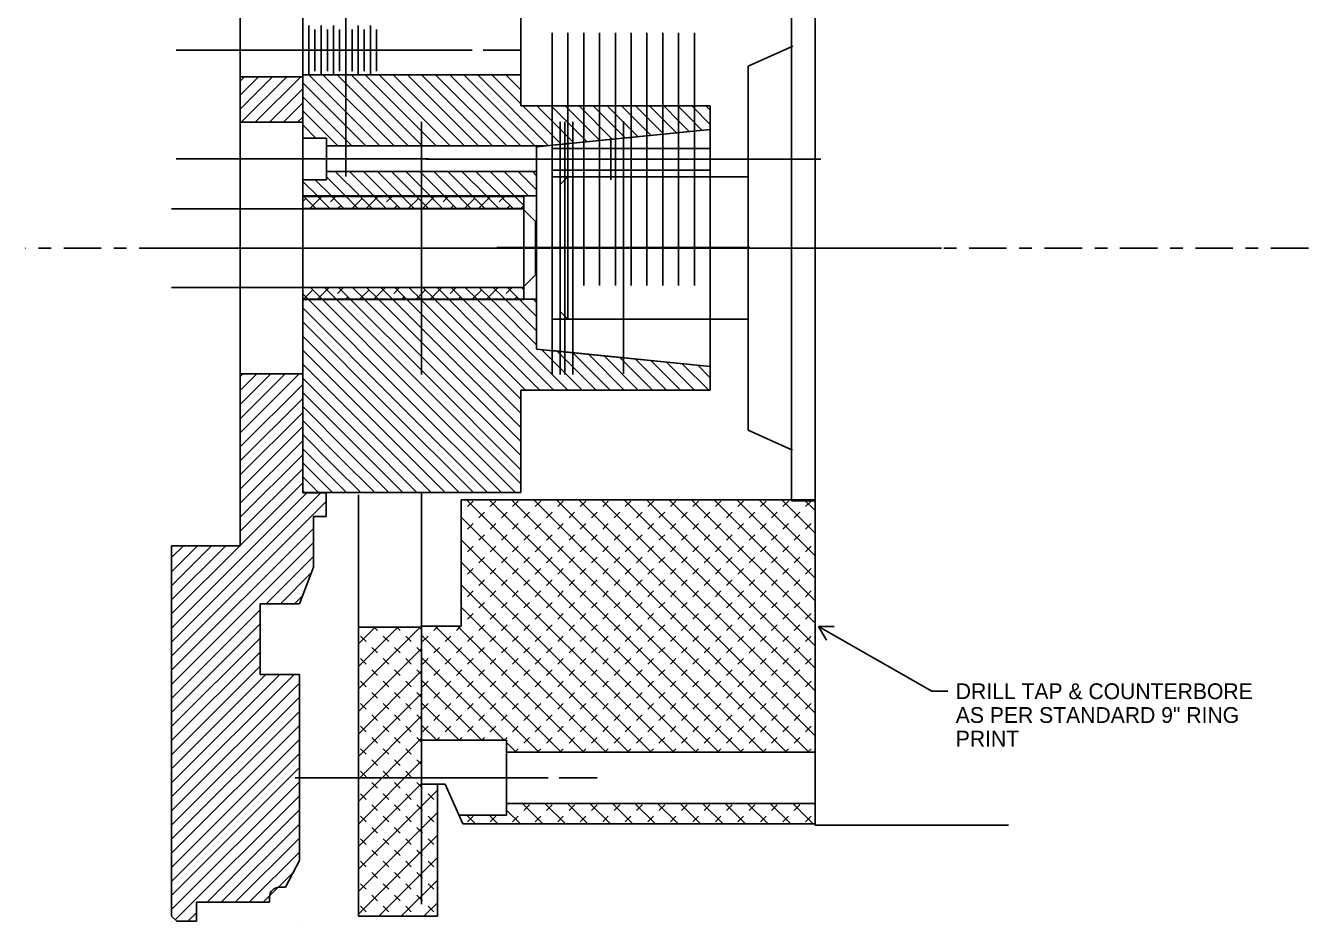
# Model space of a CAD drawing. Extents: x -4.2 to 6, y -5.3 to 8.7.
# Drawn here: x -4.17 to 5.98, y -5.33 to 1.76 of the extents above; entities that cross this region are included whole.
import ezdxf

# ---------------------------------------------------------------- set-up
doc = ezdxf.new("R2010")
doc.units = 0
doc.header["$PDMODE"] = 2
doc.header["$PDSIZE"] = -2
doc.linetypes.add('CENTERD', pattern=[0.4844, 0.2969, -0.0625, 0.0625, -0.0625])
doc.linetypes.add('GC___6', pattern=[0.5, 0.3, -0.075, 0.05, -0.075])
for name, color, linetype in [('ADC_9_', 7, 'CONTINUOUS'), ('BUSHING', 7, 'CONTINUOUS'), ('DIMENSIONS', 7, 'CONTINUOUS'), ('FLYWHEEL', 7, 'CONTINUOUS'), ('HUB', 7, 'CONTINUOUS'), ('MAINSHAFT', 7, 'CONTINUOUS'), ('PILOT_BEARING', 7, 'CONTINUOUS'), ('PLATE', 7, 'CONTINUOUS'), ('RING', 7, 'CONTINUOUS')]:
    doc.layers.add(name, color=color, linetype=linetype)
doc.styles.add('ENGINEER', font='ENGINEER.SHX', dxfattribs={"height": 0.2})

# ---------------------------------------------------------------- blocks, each defined once
blk = doc.blocks.new('*X2')
at = {"layer": 'FLYWHEEL', "color": 213, "linetype": 'CONTINUOUS'}
for p, q in [((-2.467, 1.319), (-2.433, 1.353)), ((-2.467, 1.208), (-2.322, 1.353)), ((-2.467, 1.097), (-2.211, 1.353)), ((-2.459, 0.993), (-2.099, 1.353)), ((-2.348, 0.993), (-1.988, 1.353)), ((-2.237, 0.993), (-1.973, 1.257)), ((-2.125, 0.993), (-1.973, 1.145)), ((-2.014, 0.993), (-1.973, 1.034))]:
    blk.add_line(p, q, dxfattribs=at)
blk = doc.blocks.new('*X3')
at = {"layer": 'FLYWHEEL', "color": 213, "linetype": 'CONTINUOUS'}
for p, q in [((-2.467, -1.019), (-2.447, -0.999)), ((-2.467, -1.131), (-2.335, -0.999)), ((-2.467, -1.242), (-2.224, -0.999)), ((-2.467, -1.354), (-2.113, -0.999)), ((-2.467, -1.465), (-2.001, -0.999)), ((-2.467, -1.576), (-1.973, -1.082)), ((-2.467, -1.688), (-1.973, -1.193)), ((-2.467, -1.799), (-1.973, -1.305)), ((-2.467, -1.91), (-1.973, -1.416)), ((-2.467, -2.022), (-1.973, -1.528)), ((-2.467, -2.133), (-1.973, -1.639)), ((-2.467, -2.244), (-1.973, -1.75)), ((-2.467, -2.356), (-1.973, -1.862)), ((-3.01, -3.01), (-1.94, -1.94)), ((-3.01, -3.122), (-1.829, -1.94)), ((-3.01, -3.233), (-1.788, -2.01)), ((-1.794, -2.128), (-1.788, -2.122)), ((-3.01, -3.344), (-1.888, -2.222)), ((-3.01, -3.456), (-1.888, -2.333)), ((-3.01, -2.453), (-2.916, -2.359)), ((-3.01, -2.565), (-2.805, -2.359)), ((-3.01, -2.676), (-2.694, -2.359)), ((-3.01, -2.787), (-2.582, -2.359)), ((-3.01, -2.899), (-2.471, -2.359)), ((-2.261, -2.818), (-1.888, -2.444)), ((-2.15, -2.818), (-1.905, -2.573)), ((-2.038, -2.818), (-1.975, -2.754)), ((-3.01, -3.567), (-2.309, -2.866)), ((-3.01, -3.678), (-2.309, -2.977)), ((-3.01, -3.79), (-2.309, -3.089)), ((-3.01, -3.901), (-2.309, -3.2)), ((-3.01, -4.013), (-2.309, -3.312)), ((-3.01, -4.124), (-2.264, -3.378)), ((-3.01, -4.235), (-2.153, -3.378)), ((-3.01, -4.347), (-2.041, -3.378)), ((-3.01, -4.458), (-1.999, -3.447)), ((-3.01, -4.569), (-1.999, -3.558)), ((-3.01, -4.681), (-1.999, -3.67)), ((-3.01, -4.792), (-1.999, -3.781)), ((-3.01, -4.904), (-1.999, -3.893)), ((-3.01, -5.015), (-1.999, -4.004)), ((-3.01, -5.126), (-1.999, -4.115)), ((-3.01, -5.238), (-1.999, -4.227)), ((-2.981, -5.32), (-1.999, -4.338)), ((-2.73, -5.18), (-1.999, -4.449)), ((-2.619, -5.18), (-1.999, -4.561)), ((-2.508, -5.18), (-1.999, -4.672)), ((-2.396, -5.18), (-1.999, -4.783)), ((-2.285, -5.18), (-2.047, -4.943)), ((-2.881, -5.331), (-2.814, -5.264))]:
    blk.add_line(p, q, dxfattribs=at)
blk = doc.blocks.new('*X5')
at = {"layer": 'PILOT_BEARING', "color": 13, "linetype": 'CONTINUOUS'}
for p, q in [((-1.928, -0.411), (-1.973, -0.366)), ((-1.893, -0.334), (-1.97, -0.411)), ((-1.816, -0.411), (-1.912, -0.315)), ((-1.874, -0.315), (-1.874, -0.315)), ((-1.763, -0.315), (-1.859, -0.411)), ((-1.705, -0.411), (-1.801, -0.315)), ((-1.651, -0.315), (-1.698, -0.362)), ((-1.594, -0.411), (-1.69, -0.315)), ((-1.615, -0.39), (-1.636, -0.411)), ((-1.482, -0.411), (-1.578, -0.315)), ((-1.54, -0.315), (-1.54, -0.315)), ((-1.448, -0.334), (-1.525, -0.411)), ((-1.371, -0.411), (-1.467, -0.315)), ((-1.429, -0.315), (-1.429, -0.315)), ((-1.317, -0.315), (-1.413, -0.411)), ((-1.26, -0.411), (-1.356, -0.315)), ((-1.206, -0.315), (-1.253, -0.362)), ((-1.148, -0.411), (-1.244, -0.315)), ((-1.169, -0.39), (-1.19, -0.411)), ((-1.037, -0.411), (-1.133, -0.315)), ((-1.094, -0.315), (-1.094, -0.315)), ((-1.002, -0.334), (-1.079, -0.411)), ((-0.926, -0.411), (-1.022, -0.315)), ((-0.983, -0.315), (-0.983, -0.315)), ((-0.872, -0.315), (-0.968, -0.411)), ((-0.814, -0.411), (-0.91, -0.315)), ((-0.76, -0.315), (-0.807, -0.362)), ((-0.703, -0.411), (-0.799, -0.315)), ((-0.724, -0.39), (-0.745, -0.411)), ((-0.591, -0.411), (-0.687, -0.315)), ((-0.649, -0.315), (-0.649, -0.315)), ((-0.557, -0.334), (-0.634, -0.411)), ((-0.48, -0.411), (-0.576, -0.315)), ((-0.538, -0.315), (-0.538, -0.315)), ((-0.426, -0.315), (-0.522, -0.411)), ((-0.39, -0.39), (-0.465, -0.315)), ((-0.369, -0.411), (-0.39, -0.39)), ((-0.315, -0.315), (-0.362, -0.362)), ((-0.334, -0.334), (-0.353, -0.315)), ((-0.257, -0.411), (-0.334, -0.334)), ((-0.278, -0.39), (-0.3, -0.411)), ((-0.223, -0.334), (-0.242, -0.315)), ((-0.223, -0.334), (-0.223, -0.334))]:
    blk.add_line(p, q, dxfattribs=at)
blk = doc.blocks.new('*X6')
at = {"layer": 'PILOT_BEARING', "color": 13, "linetype": 'CONTINUOUS'}
for p, q in [((-1.949, 0.39), (-1.973, 0.366)), ((-1.87, 0.311), (-1.964, 0.405)), ((-1.934, 0.405), (-1.934, 0.405)), ((-1.822, 0.405), (-1.916, 0.311)), ((-1.759, 0.311), (-1.853, 0.405)), ((-1.711, 0.405), (-1.754, 0.362)), ((-1.647, 0.311), (-1.742, 0.405)), ((-1.671, 0.334), (-1.694, 0.311)), ((-1.536, 0.311), (-1.63, 0.405)), ((-1.6, 0.405), (-1.6, 0.405)), ((-1.503, 0.39), (-1.583, 0.311)), ((-1.424, 0.31), (-1.519, 0.405)), ((-1.488, 0.405), (-1.488, 0.405)), ((-1.377, 0.405), (-1.471, 0.31)), ((-1.313, 0.31), (-1.407, 0.405)), ((-1.265, 0.405), (-1.309, 0.362)), ((-1.201, 0.31), (-1.296, 0.405)), ((-1.225, 0.334), (-1.249, 0.31)), ((-1.09, 0.31), (-1.185, 0.405)), ((-1.154, 0.405), (-1.154, 0.405)), ((-1.058, 0.39), (-1.138, 0.31)), ((-0.978, 0.31), (-1.073, 0.405)), ((-1.043, 0.405), (-1.043, 0.405)), ((-0.931, 0.405), (-1.026, 0.31)), ((-0.867, 0.31), (-0.962, 0.405)), ((-0.82, 0.405), (-0.863, 0.362)), ((-0.755, 0.31), (-0.851, 0.405)), ((-0.78, 0.334), (-0.804, 0.31)), ((-0.644, 0.31), (-0.739, 0.405)), ((-0.709, 0.405), (-0.709, 0.405)), ((-0.613, 0.39), (-0.693, 0.31)), ((-0.532, 0.309), (-0.628, 0.405)), ((-0.597, 0.405), (-0.597, 0.405)), ((-0.486, 0.405), (-0.581, 0.309)), ((-0.421, 0.309), (-0.516, 0.405)), ((-0.374, 0.405), (-0.418, 0.362)), ((-0.309, 0.309), (-0.405, 0.405)), ((-0.334, 0.334), (-0.359, 0.309)), ((-0.223, 0.334), (-0.294, 0.405)), ((-0.263, 0.405), (-0.263, 0.405)), ((-0.223, 0.334), (-0.248, 0.309))]:
    blk.add_line(p, q, dxfattribs=at)
blk = doc.blocks.new('*X9')
at = {"layer": 'PLATE', "color": 133, "linetype": 'CONTINUOUS'}
for p, q in [((-1.532, -3.136), (-1.399, -3.003)), ((-1.532, -3.314), (-1.221, -3.003)), ((-1.532, -3.492), (-1.043, -3.003)), ((-1.407, -3.003), (-1.381, -3.029)), ((-1.229, -3.003), (-1.203, -3.029)), ((-1.051, -3.003), (-1.032, -3.022)), ((-1.532, -3.056), (-1.532, -3.056)), ((-1.515, -3.074), (-1.47, -3.118)), ((-1.336, -3.074), (-1.292, -3.118)), ((-1.158, -3.074), (-1.114, -3.118)), ((-1.532, -3.671), (-1.032, -3.171)), ((-1.532, -3.234), (-1.532, -3.234)), ((-1.426, -3.163), (-1.381, -3.207)), ((-1.247, -3.163), (-1.203, -3.207)), ((-1.069, -3.163), (-1.032, -3.2)), ((-1.532, -3.849), (-1.032, -3.349)), ((-1.515, -3.252), (-1.47, -3.297)), ((-1.426, -3.341), (-1.381, -3.386)), ((-1.336, -3.252), (-1.292, -3.297)), ((-1.247, -3.341), (-1.203, -3.386)), ((-1.158, -3.252), (-1.114, -3.297)), ((-1.069, -3.341), (-1.032, -3.378)), ((-1.532, -3.413), (-1.532, -3.413)), ((-1.515, -3.43), (-1.47, -3.475)), ((-1.336, -3.43), (-1.292, -3.475)), ((-1.158, -3.43), (-1.114, -3.475)), ((-1.532, -4.027), (-1.032, -3.527)), ((-1.426, -3.519), (-1.381, -3.564)), ((-1.247, -3.519), (-1.203, -3.564)), ((-1.069, -3.519), (-1.032, -3.556)), ((-1.532, -3.591), (-1.532, -3.591)), ((-1.515, -3.608), (-1.47, -3.653)), ((-1.336, -3.608), (-1.292, -3.653)), ((-1.158, -3.608), (-1.114, -3.653)), ((-1.532, -4.205), (-1.032, -3.705)), ((-1.426, -3.697), (-1.381, -3.742)), ((-1.247, -3.697), (-1.203, -3.742)), ((-1.069, -3.697), (-1.032, -3.734)), ((-1.532, -3.769), (-1.532, -3.769)), ((-1.515, -3.787), (-1.47, -3.831)), ((-1.336, -3.787), (-1.292, -3.831)), ((-1.158, -3.787), (-1.114, -3.831)), ((-1.532, -4.383), (-1.032, -3.883)), ((-1.532, -3.947), (-1.532, -3.947)), ((-1.426, -3.876), (-1.381, -3.92)), ((-1.247, -3.876), (-1.203, -3.92)), ((-1.069, -3.876), (-1.032, -3.913)), ((-1.515, -3.965), (-1.47, -4.009)), ((-1.426, -4.054), (-1.381, -4.098)), ((-1.336, -3.965), (-1.292, -4.009)), ((-1.247, -4.054), (-1.203, -4.098)), ((-1.158, -3.965), (-1.114, -4.009)), ((-1.069, -4.054), (-1.032, -4.091)), ((-1.532, -4.561), (-1.032, -4.061)), ((-1.532, -4.125), (-1.532, -4.125)), ((-1.515, -4.143), (-1.47, -4.187)), ((-1.336, -4.143), (-1.292, -4.187)), ((-1.158, -4.143), (-1.114, -4.187)), ((-1.532, -4.74), (-1.032, -4.24)), ((-1.426, -4.232), (-1.381, -4.277)), ((-1.247, -4.232), (-1.203, -4.277)), ((-1.069, -4.232), (-1.025, -4.277)), ((-1.532, -4.918), (-0.907, -4.293)), ((-1.532, -4.304), (-1.532, -4.304)), ((-1.515, -4.321), (-1.47, -4.366)), ((-1.336, -4.321), (-1.292, -4.366)), ((-1.158, -4.321), (-1.114, -4.366)), ((-0.98, -4.321), (-0.936, -4.366)), ((-1.426, -4.41), (-1.381, -4.455)), ((-1.247, -4.41), (-1.203, -4.455)), ((-1.069, -4.41), (-1.025, -4.455)), ((-1.532, -5.096), (-0.907, -4.471)), ((-1.532, -4.482), (-1.532, -4.482)), ((-1.515, -4.499), (-1.47, -4.544)), ((-1.336, -4.499), (-1.292, -4.544)), ((-1.158, -4.499), (-1.114, -4.544)), ((-0.98, -4.499), (-0.936, -4.544)), ((-1.532, -5.274), (-0.907, -4.649)), ((-1.532, -4.66), (-1.532, -4.66)), ((-1.426, -4.588), (-1.381, -4.633)), ((-1.247, -4.588), (-1.203, -4.633)), ((-1.069, -4.588), (-1.025, -4.633)), ((-1.515, -4.678), (-1.47, -4.722)), ((-1.426, -4.767), (-1.381, -4.811)), ((-1.336, -4.678), (-1.292, -4.722)), ((-1.247, -4.767), (-1.203, -4.811)), ((-1.158, -4.678), (-1.114, -4.722)), ((-1.069, -4.767), (-1.025, -4.811)), ((-0.98, -4.678), (-0.936, -4.722)), ((-1.532, -4.838), (-1.532, -4.838)), ((-1.515, -4.856), (-1.47, -4.9)), ((-1.371, -5.291), (-0.907, -4.827)), ((-1.336, -4.856), (-1.292, -4.9)), ((-1.158, -4.856), (-1.114, -4.9)), ((-0.98, -4.856), (-0.936, -4.9)), ((-1.426, -4.945), (-1.381, -4.989)), ((-1.247, -4.945), (-1.203, -4.989)), ((-1.069, -4.945), (-1.025, -4.989)), ((-1.532, -5.016), (-1.532, -5.016)), ((-1.515, -5.034), (-1.47, -5.078)), ((-1.336, -5.034), (-1.292, -5.078)), ((-1.193, -5.291), (-0.907, -5.006)), ((-1.158, -5.034), (-1.114, -5.078)), ((-0.98, -5.034), (-0.936, -5.078)), ((-1.426, -5.123), (-1.381, -5.168)), ((-1.247, -5.123), (-1.203, -5.168)), ((-1.069, -5.123), (-1.025, -5.168)), ((-1.532, -5.194), (-1.532, -5.194)), ((-1.515, -5.212), (-1.47, -5.257)), ((-1.336, -5.212), (-1.292, -5.257)), ((-1.158, -5.212), (-1.114, -5.257)), ((-1.015, -5.291), (-0.907, -5.184)), ((-0.98, -5.212), (-0.936, -5.257))]:
    blk.add_line(p, q, dxfattribs=at)
blk = doc.blocks.new('*X12')
at = {"layer": 'RING', "color": 8, "linetype": 'CONTINUOUS'}
for p, q in [((1.32, -3.992), (-0.677, -1.995)), ((-0.668, -2.049), (-0.624, -2.005)), ((1.498, -3.992), (-0.499, -1.995)), ((-0.49, -2.049), (-0.445, -2.005)), ((1.676, -3.992), (-0.321, -1.995)), ((-0.312, -2.049), (-0.267, -2.005)), ((1.854, -3.992), (-0.143, -1.995)), ((-0.134, -2.049), (-0.089, -2.005)), ((2.032, -3.992), (0.035, -1.995)), ((0.045, -2.049), (0.089, -2.005)), ((2.081, -3.863), (0.213, -1.995)), ((0.223, -2.049), (0.267, -2.005)), ((2.081, -3.685), (0.392, -1.995)), ((0.401, -2.049), (0.445, -2.005)), ((2.081, -3.507), (0.57, -1.995)), ((0.579, -2.049), (0.624, -2.005)), ((2.081, -3.328), (0.748, -1.995)), ((0.757, -2.049), (0.802, -2.005)), ((2.081, -3.15), (0.926, -1.995)), ((0.936, -2.049), (0.98, -2.005)), ((2.081, -2.972), (1.104, -1.995)), ((1.114, -2.049), (1.158, -2.005)), ((2.081, -2.794), (1.283, -1.995)), ((1.292, -2.049), (1.336, -2.005)), ((2.081, -2.616), (1.461, -1.995)), ((1.47, -2.049), (1.515, -2.005)), ((2.081, -2.438), (1.639, -1.995)), ((1.648, -2.049), (1.693, -2.005)), ((2.081, -2.259), (1.817, -1.995)), ((1.826, -2.049), (1.871, -2.005)), ((2.081, -2.081), (1.995, -1.995)), ((2.005, -2.049), (2.049, -2.005)), ((-0.718, -2.099), (-0.713, -2.094)), ((-0.579, -2.138), (-0.535, -2.094)), ((-0.401, -2.138), (-0.356, -2.094)), ((-0.223, -2.138), (-0.178, -2.094)), ((-0.045, -2.138), (0, -2.094)), ((0.134, -2.138), (0.178, -2.094)), ((0.312, -2.138), (0.356, -2.094)), ((0.49, -2.138), (0.535, -2.094)), ((0.668, -2.138), (0.713, -2.094)), ((0.846, -2.138), (0.891, -2.094)), ((1.025, -2.138), (1.069, -2.094)), ((1.203, -2.138), (1.247, -2.094)), ((1.381, -2.138), (1.426, -2.094)), ((1.559, -2.138), (1.604, -2.094)), ((1.737, -2.138), (1.782, -2.094)), ((1.916, -2.138), (1.96, -2.094)), ((1.141, -3.992), (-0.718, -2.133)), ((-0.668, -2.227), (-0.624, -2.183)), ((-0.49, -2.227), (-0.445, -2.183)), ((-0.312, -2.227), (-0.267, -2.183)), ((-0.134, -2.227), (-0.089, -2.183)), ((0.045, -2.227), (0.089, -2.183)), ((0.223, -2.227), (0.267, -2.183)), ((0.401, -2.227), (0.445, -2.183)), ((0.579, -2.227), (0.624, -2.183)), ((0.757, -2.227), (0.802, -2.183)), ((0.936, -2.227), (0.98, -2.183)), ((1.114, -2.227), (1.158, -2.183)), ((1.292, -2.227), (1.336, -2.183)), ((1.47, -2.227), (1.515, -2.183)), ((1.648, -2.227), (1.693, -2.183)), ((1.826, -2.227), (1.871, -2.183)), ((2.005, -2.227), (2.049, -2.183)), ((-0.718, -2.277), (-0.713, -2.272)), ((0.963, -3.992), (-0.718, -2.312)), ((-0.579, -2.316), (-0.535, -2.272)), ((-0.401, -2.316), (-0.356, -2.272)), ((-0.223, -2.316), (-0.178, -2.272)), ((-0.045, -2.316), (0, -2.272)), ((0.134, -2.316), (0.178, -2.272)), ((0.312, -2.316), (0.356, -2.272)), ((0.49, -2.316), (0.535, -2.272)), ((0.668, -2.316), (0.713, -2.272)), ((0.846, -2.316), (0.891, -2.272)), ((1.025, -2.316), (1.069, -2.272)), ((1.203, -2.316), (1.247, -2.272)), ((1.381, -2.316), (1.426, -2.272)), ((1.559, -2.316), (1.604, -2.272)), ((1.737, -2.316), (1.782, -2.272)), ((1.916, -2.316), (1.96, -2.272)), ((-0.668, -2.406), (-0.624, -2.361)), ((-0.49, -2.406), (-0.445, -2.361)), ((-0.312, -2.406), (-0.267, -2.361)), ((-0.134, -2.406), (-0.089, -2.361)), ((0.045, -2.406), (0.089, -2.361)), ((0.223, -2.406), (0.267, -2.361)), ((0.401, -2.406), (0.445, -2.361)), ((0.579, -2.406), (0.624, -2.361)), ((0.757, -2.406), (0.802, -2.361)), ((0.936, -2.406), (0.98, -2.361)), ((1.114, -2.406), (1.158, -2.361)), ((1.292, -2.406), (1.336, -2.361)), ((1.47, -2.406), (1.515, -2.361)), ((1.648, -2.406), (1.693, -2.361)), ((1.826, -2.406), (1.871, -2.361)), ((2.005, -2.406), (2.049, -2.361)), ((-0.718, -2.455), (-0.713, -2.45)), ((0.785, -3.992), (-0.718, -2.49)), ((-0.579, -2.495), (-0.535, -2.45)), ((-0.401, -2.495), (-0.356, -2.45)), ((-0.223, -2.495), (-0.178, -2.45)), ((-0.045, -2.495), (0, -2.45)), ((0.134, -2.495), (0.178, -2.45)), ((0.312, -2.495), (0.356, -2.45)), ((0.49, -2.495), (0.535, -2.45)), ((0.668, -2.495), (0.713, -2.45)), ((0.846, -2.495), (0.891, -2.45)), ((1.025, -2.495), (1.069, -2.45)), ((1.203, -2.495), (1.247, -2.45)), ((1.381, -2.495), (1.426, -2.45)), ((1.559, -2.495), (1.604, -2.45)), ((1.737, -2.495), (1.782, -2.45)), ((1.916, -2.495), (1.96, -2.45)), ((-0.718, -2.633), (-0.713, -2.628)), ((-0.668, -2.584), (-0.624, -2.539)), ((-0.579, -2.673), (-0.535, -2.628)), ((-0.49, -2.584), (-0.445, -2.539)), ((-0.401, -2.673), (-0.356, -2.628)), ((-0.312, -2.584), (-0.267, -2.539)), ((-0.223, -2.673), (-0.178, -2.628)), ((-0.134, -2.584), (-0.089, -2.539)), ((-0.045, -2.673), (0, -2.628)), ((0.045, -2.584), (0.089, -2.539)), ((0.134, -2.673), (0.178, -2.628)), ((0.223, -2.584), (0.267, -2.539)), ((0.312, -2.673), (0.356, -2.628)), ((0.401, -2.584), (0.445, -2.539)), ((0.49, -2.673), (0.535, -2.628)), ((0.579, -2.584), (0.624, -2.539)), ((0.668, -2.673), (0.713, -2.628)), ((0.757, -2.584), (0.802, -2.539)), ((0.846, -2.673), (0.891, -2.628)), ((0.936, -2.584), (0.98, -2.539)), ((1.025, -2.673), (1.069, -2.628)), ((1.114, -2.584), (1.158, -2.539)), ((1.203, -2.673), (1.247, -2.628)), ((1.292, -2.584), (1.336, -2.539)), ((1.381, -2.673), (1.426, -2.628)), ((1.47, -2.584), (1.515, -2.539)), ((1.559, -2.673), (1.604, -2.628)), ((1.648, -2.584), (1.693, -2.539)), ((1.737, -2.673), (1.782, -2.628)), ((1.826, -2.584), (1.871, -2.539)), ((1.916, -2.673), (1.96, -2.628)), ((2.005, -2.584), (2.049, -2.539)), ((0.607, -3.992), (-0.718, -2.668)), ((-0.668, -2.762), (-0.624, -2.717)), ((-0.49, -2.762), (-0.445, -2.717)), ((-0.312, -2.762), (-0.267, -2.717)), ((-0.134, -2.762), (-0.089, -2.717)), ((0.045, -2.762), (0.089, -2.717)), ((0.223, -2.762), (0.267, -2.717)), ((0.401, -2.762), (0.445, -2.717)), ((0.579, -2.762), (0.624, -2.717)), ((0.757, -2.762), (0.802, -2.717)), ((0.936, -2.762), (0.98, -2.717)), ((1.114, -2.762), (1.158, -2.717)), ((1.292, -2.762), (1.336, -2.717)), ((1.47, -2.762), (1.515, -2.717)), ((1.648, -2.762), (1.693, -2.717)), ((1.826, -2.762), (1.871, -2.717)), ((2.005, -2.762), (2.049, -2.717)), ((-0.718, -2.811), (-0.713, -2.807)), ((-0.579, -2.851), (-0.535, -2.807)), ((-0.401, -2.851), (-0.356, -2.807)), ((-0.223, -2.851), (-0.178, -2.807)), ((-0.045, -2.851), (0, -2.807)), ((0.134, -2.851), (0.178, -2.807)), ((0.312, -2.851), (0.356, -2.807)), ((0.49, -2.851), (0.535, -2.807)), ((0.668, -2.851), (0.713, -2.807)), ((0.846, -2.851), (0.891, -2.807)), ((1.025, -2.851), (1.069, -2.807)), ((1.203, -2.851), (1.247, -2.807)), ((1.381, -2.851), (1.426, -2.807)), ((1.559, -2.851), (1.604, -2.807)), ((1.737, -2.851), (1.782, -2.807)), ((1.916, -2.851), (1.96, -2.807)), ((0.429, -3.992), (-0.718, -2.846)), ((-0.668, -2.94), (-0.624, -2.896)), ((-0.49, -2.94), (-0.445, -2.896)), ((-0.312, -2.94), (-0.267, -2.896)), ((-0.134, -2.94), (-0.089, -2.896)), ((0.045, -2.94), (0.089, -2.896)), ((0.223, -2.94), (0.267, -2.896)), ((0.401, -2.94), (0.445, -2.896)), ((0.579, -2.94), (0.624, -2.896)), ((0.757, -2.94), (0.802, -2.896)), ((0.936, -2.94), (0.98, -2.896)), ((1.114, -2.94), (1.158, -2.896)), ((1.292, -2.94), (1.336, -2.896)), ((1.47, -2.94), (1.515, -2.896)), ((1.648, -2.94), (1.693, -2.896)), ((1.826, -2.94), (1.871, -2.896)), ((2.005, -2.94), (2.049, -2.896)), ((-0.936, -3.029), (-0.902, -2.995)), ((0.072, -3.992), (-0.925, -2.995)), ((-0.757, -3.029), (-0.723, -2.995)), ((0.25, -3.992), (-0.747, -2.995)), ((-0.718, -2.99), (-0.713, -2.985)), ((-0.579, -3.029), (-0.535, -2.985)), ((-0.401, -3.029), (-0.356, -2.985)), ((-0.223, -3.029), (-0.178, -2.985)), ((-0.045, -3.029), (0, -2.985)), ((0.134, -3.029), (0.178, -2.985)), ((0.312, -3.029), (0.356, -2.985)), ((0.49, -3.029), (0.535, -2.985)), ((0.668, -3.029), (0.713, -2.985)), ((0.846, -3.029), (0.891, -2.985)), ((1.025, -3.029), (1.069, -2.985)), ((1.203, -3.029), (1.247, -2.985)), ((1.381, -3.029), (1.426, -2.985)), ((1.559, -3.029), (1.604, -2.985)), ((1.737, -3.029), (1.782, -2.985)), ((1.916, -3.029), (1.96, -2.985)), ((-0.106, -3.992), (-1.032, -3.066)), ((-1.032, -3.126), (-1.032, -3.126)), ((-1.025, -3.118), (-0.98, -3.074)), ((-0.846, -3.118), (-0.802, -3.074)), ((-0.668, -3.118), (-0.624, -3.074)), ((-0.49, -3.118), (-0.445, -3.074)), ((-0.312, -3.118), (-0.267, -3.074)), ((-0.134, -3.118), (-0.089, -3.074)), ((0.045, -3.118), (0.089, -3.074)), ((0.223, -3.118), (0.267, -3.074)), ((0.401, -3.118), (0.445, -3.074)), ((0.579, -3.118), (0.624, -3.074)), ((0.757, -3.118), (0.802, -3.074)), ((0.936, -3.118), (0.98, -3.074)), ((1.114, -3.118), (1.158, -3.074)), ((1.292, -3.118), (1.336, -3.074)), ((1.47, -3.118), (1.515, -3.074)), ((1.648, -3.118), (1.693, -3.074)), ((1.826, -3.118), (1.871, -3.074)), ((2.005, -3.118), (2.049, -3.074)), ((-0.378, -3.898), (-1.032, -3.244)), ((-0.936, -3.207), (-0.891, -3.163)), ((-0.757, -3.207), (-0.713, -3.163)), ((-0.579, -3.207), (-0.535, -3.163)), ((-0.401, -3.207), (-0.356, -3.163)), ((-0.223, -3.207), (-0.178, -3.163)), ((-0.045, -3.207), (0, -3.163)), ((0.134, -3.207), (0.178, -3.163)), ((0.312, -3.207), (0.356, -3.163)), ((0.49, -3.207), (0.535, -3.163)), ((0.668, -3.207), (0.713, -3.163)), ((0.846, -3.207), (0.891, -3.163)), ((1.025, -3.207), (1.069, -3.163)), ((1.203, -3.207), (1.247, -3.163)), ((1.381, -3.207), (1.426, -3.163)), ((1.559, -3.207), (1.604, -3.163)), ((1.737, -3.207), (1.782, -3.163)), ((1.916, -3.207), (1.96, -3.163)), ((-1.032, -3.304), (-1.032, -3.304)), ((-1.025, -3.297), (-0.98, -3.252)), ((-0.936, -3.386), (-0.891, -3.341)), ((-0.846, -3.297), (-0.802, -3.252)), ((-0.757, -3.386), (-0.713, -3.341)), ((-0.668, -3.297), (-0.624, -3.252)), ((-0.579, -3.386), (-0.535, -3.341)), ((-0.49, -3.297), (-0.445, -3.252)), ((-0.401, -3.386), (-0.356, -3.341)), ((-0.312, -3.297), (-0.267, -3.252)), ((-0.223, -3.386), (-0.178, -3.341)), ((-0.134, -3.297), (-0.089, -3.252)), ((-0.045, -3.386), (0, -3.341)), ((0.045, -3.297), (0.089, -3.252)), ((0.134, -3.386), (0.178, -3.341)), ((0.223, -3.297), (0.267, -3.252)), ((0.312, -3.386), (0.356, -3.341)), ((0.401, -3.297), (0.445, -3.252)), ((0.49, -3.386), (0.535, -3.341)), ((0.579, -3.297), (0.624, -3.252)), ((0.668, -3.386), (0.713, -3.341)), ((0.757, -3.297), (0.802, -3.252)), ((0.846, -3.386), (0.891, -3.341)), ((0.936, -3.297), (0.98, -3.252)), ((1.025, -3.386), (1.069, -3.341)), ((1.114, -3.297), (1.158, -3.252)), ((1.203, -3.386), (1.247, -3.341)), ((1.292, -3.297), (1.336, -3.252)), ((1.381, -3.386), (1.426, -3.341)), ((1.47, -3.297), (1.515, -3.252)), ((1.559, -3.386), (1.604, -3.341)), ((1.648, -3.297), (1.693, -3.252)), ((1.737, -3.386), (1.782, -3.341)), ((1.826, -3.297), (1.871, -3.252)), ((1.916, -3.386), (1.96, -3.341)), ((2.005, -3.297), (2.049, -3.252)), ((-0.556, -3.898), (-1.032, -3.423)), ((-1.025, -3.475), (-0.98, -3.43)), ((-0.846, -3.475), (-0.802, -3.43)), ((-0.668, -3.475), (-0.624, -3.43)), ((-0.49, -3.475), (-0.445, -3.43)), ((-0.312, -3.475), (-0.267, -3.43)), ((-0.134, -3.475), (-0.089, -3.43)), ((0.045, -3.475), (0.089, -3.43)), ((0.223, -3.475), (0.267, -3.43)), ((0.401, -3.475), (0.445, -3.43)), ((0.579, -3.475), (0.624, -3.43)), ((0.757, -3.475), (0.802, -3.43)), ((0.936, -3.475), (0.98, -3.43)), ((1.114, -3.475), (1.158, -3.43)), ((1.292, -3.475), (1.336, -3.43)), ((1.47, -3.475), (1.515, -3.43)), ((1.648, -3.475), (1.693, -3.43)), ((1.826, -3.475), (1.871, -3.43)), ((2.005, -3.475), (2.049, -3.43)), ((-1.032, -3.482), (-1.032, -3.482)), ((-0.936, -3.564), (-0.891, -3.519)), ((-0.757, -3.564), (-0.713, -3.519)), ((-0.579, -3.564), (-0.535, -3.519)), ((-0.401, -3.564), (-0.356, -3.519)), ((-0.223, -3.564), (-0.178, -3.519)), ((-0.045, -3.564), (0, -3.519)), ((0.134, -3.564), (0.178, -3.519)), ((0.312, -3.564), (0.356, -3.519)), ((0.49, -3.564), (0.535, -3.519)), ((0.668, -3.564), (0.713, -3.519)), ((0.846, -3.564), (0.891, -3.519)), ((1.025, -3.564), (1.069, -3.519)), ((1.203, -3.564), (1.247, -3.519)), ((1.381, -3.564), (1.426, -3.519)), ((1.559, -3.564), (1.604, -3.519)), ((1.737, -3.564), (1.782, -3.519)), ((1.916, -3.564), (1.96, -3.519)), ((-0.735, -3.898), (-1.032, -3.601)), ((-1.025, -3.653), (-0.98, -3.608)), ((-0.846, -3.653), (-0.802, -3.608)), ((-0.668, -3.653), (-0.624, -3.608)), ((-0.49, -3.653), (-0.445, -3.608)), ((-0.312, -3.653), (-0.267, -3.608)), ((-0.134, -3.653), (-0.089, -3.608)), ((0.045, -3.653), (0.089, -3.608)), ((0.223, -3.653), (0.267, -3.608)), ((0.401, -3.653), (0.445, -3.608)), ((0.579, -3.653), (0.624, -3.608)), ((0.757, -3.653), (0.802, -3.608)), ((0.936, -3.653), (0.98, -3.608)), ((1.114, -3.653), (1.158, -3.608)), ((1.292, -3.653), (1.336, -3.608)), ((1.47, -3.653), (1.515, -3.608)), ((1.648, -3.653), (1.693, -3.608)), ((1.826, -3.653), (1.871, -3.608)), ((2.005, -3.653), (2.049, -3.608)), ((-1.032, -3.661), (-1.032, -3.661)), ((-0.936, -3.742), (-0.891, -3.697)), ((-0.757, -3.742), (-0.713, -3.697)), ((-0.579, -3.742), (-0.535, -3.697)), ((-0.401, -3.742), (-0.356, -3.697)), ((-0.223, -3.742), (-0.178, -3.697)), ((-0.045, -3.742), (0, -3.697)), ((0.134, -3.742), (0.178, -3.697)), ((0.312, -3.742), (0.356, -3.697)), ((0.49, -3.742), (0.535, -3.697)), ((0.668, -3.742), (0.713, -3.697)), ((0.846, -3.742), (0.891, -3.697)), ((1.025, -3.742), (1.069, -3.697)), ((1.203, -3.742), (1.247, -3.697)), ((1.381, -3.742), (1.426, -3.697)), ((1.559, -3.742), (1.604, -3.697)), ((1.737, -3.742), (1.782, -3.697)), ((1.916, -3.742), (1.96, -3.697)), ((-0.913, -3.898), (-1.032, -3.779)), ((-1.032, -3.839), (-1.032, -3.839)), ((-1.025, -3.831), (-0.98, -3.787)), ((-0.846, -3.831), (-0.802, -3.787)), ((-0.668, -3.831), (-0.624, -3.787)), ((-0.49, -3.831), (-0.445, -3.787)), ((-0.312, -3.831), (-0.267, -3.787)), ((-0.134, -3.831), (-0.089, -3.787)), ((0.045, -3.831), (0.089, -3.787)), ((0.223, -3.831), (0.267, -3.787)), ((0.401, -3.831), (0.445, -3.787)), ((0.579, -3.831), (0.624, -3.787)), ((0.757, -3.831), (0.802, -3.787)), ((0.936, -3.831), (0.98, -3.787)), ((1.114, -3.831), (1.158, -3.787)), ((1.292, -3.831), (1.336, -3.787)), ((1.47, -3.831), (1.515, -3.787)), ((1.648, -3.831), (1.693, -3.787)), ((1.826, -3.831), (1.871, -3.787)), ((2.005, -3.831), (2.049, -3.787)), ((-0.914, -3.898), (-0.891, -3.876)), ((-0.735, -3.898), (-0.713, -3.876)), ((-0.557, -3.898), (-0.535, -3.876)), ((-0.379, -3.898), (-0.356, -3.876)), ((-0.284, -3.992), (-0.36, -3.916)), ((-0.223, -3.92), (-0.178, -3.876)), ((-0.045, -3.92), (0, -3.876)), ((0.134, -3.92), (0.178, -3.876)), ((0.312, -3.92), (0.356, -3.876)), ((0.49, -3.92), (0.535, -3.876)), ((0.668, -3.92), (0.713, -3.876)), ((0.846, -3.92), (0.891, -3.876)), ((1.025, -3.92), (1.069, -3.876)), ((1.203, -3.92), (1.247, -3.876)), ((1.381, -3.92), (1.426, -3.876)), ((1.559, -3.92), (1.604, -3.876)), ((1.737, -3.92), (1.782, -3.876)), ((1.916, -3.92), (1.96, -3.876)), ((-0.295, -3.992), (-0.267, -3.965)), ((-0.117, -3.992), (-0.089, -3.965)), ((0.061, -3.992), (0.089, -3.965)), ((0.24, -3.992), (0.267, -3.965)), ((0.418, -3.992), (0.445, -3.965)), ((0.596, -3.992), (0.624, -3.965)), ((0.774, -3.992), (0.802, -3.965)), ((0.952, -3.992), (0.98, -3.965)), ((1.131, -3.992), (1.158, -3.965)), ((1.309, -3.992), (1.336, -3.965)), ((1.487, -3.992), (1.515, -3.965)), ((1.665, -3.992), (1.693, -3.965)), ((1.843, -3.992), (1.871, -3.965)), ((2.022, -3.992), (2.049, -3.965))]:
    blk.add_line(p, q, dxfattribs=at)
blk = doc.blocks.new('*X13')
at = {"layer": 'RING', "color": 8, "linetype": 'CONTINUOUS'}
for p, q in [((-0.36, -4.414), (-0.356, -4.41)), ((-0.251, -4.56), (-0.36, -4.451)), ((-0.073, -4.56), (-0.235, -4.398)), ((-0.223, -4.455), (-0.178, -4.41)), ((0.106, -4.56), (-0.056, -4.398)), ((-0.045, -4.455), (0, -4.41)), ((0.284, -4.56), (0.122, -4.398)), ((0.134, -4.455), (0.178, -4.41)), ((0.462, -4.56), (0.3, -4.398)), ((0.312, -4.455), (0.356, -4.41)), ((0.64, -4.56), (0.478, -4.398)), ((0.49, -4.455), (0.535, -4.41)), ((0.818, -4.56), (0.656, -4.398)), ((0.668, -4.455), (0.713, -4.41)), ((0.997, -4.56), (0.835, -4.398)), ((0.846, -4.455), (0.891, -4.41)), ((1.175, -4.56), (1.013, -4.398)), ((1.025, -4.455), (1.069, -4.41)), ((1.353, -4.56), (1.191, -4.398)), ((1.203, -4.455), (1.247, -4.41)), ((1.531, -4.56), (1.369, -4.398)), ((1.381, -4.455), (1.426, -4.41)), ((1.709, -4.56), (1.547, -4.398)), ((1.559, -4.455), (1.604, -4.41)), ((1.888, -4.56), (1.726, -4.398)), ((1.737, -4.455), (1.782, -4.41)), ((2.066, -4.56), (1.904, -4.398)), ((1.916, -4.455), (1.96, -4.41)), ((-0.685, -4.56), (-0.685, -4.56)), ((-0.607, -4.56), (-0.675, -4.492)), ((-0.668, -4.544), (-0.624, -4.499)), ((-0.507, -4.56), (-0.507, -4.56)), ((-0.429, -4.56), (-0.497, -4.492)), ((-0.49, -4.544), (-0.445, -4.499)), ((-0.328, -4.56), (-0.328, -4.56)), ((-0.312, -4.544), (-0.267, -4.499)), ((-0.15, -4.56), (-0.15, -4.56)), ((-0.134, -4.544), (-0.089, -4.499)), ((0.028, -4.56), (0.028, -4.56)), ((0.045, -4.544), (0.089, -4.499)), ((0.206, -4.56), (0.206, -4.56)), ((0.223, -4.544), (0.267, -4.499)), ((0.384, -4.56), (0.384, -4.56)), ((0.401, -4.544), (0.445, -4.499)), ((0.563, -4.56), (0.563, -4.56)), ((0.579, -4.544), (0.624, -4.499)), ((0.741, -4.56), (0.741, -4.56)), ((0.757, -4.544), (0.802, -4.499)), ((0.919, -4.56), (0.919, -4.56)), ((0.936, -4.544), (0.98, -4.499)), ((1.097, -4.56), (1.097, -4.56)), ((1.114, -4.544), (1.158, -4.499)), ((1.275, -4.56), (1.275, -4.56)), ((1.292, -4.544), (1.336, -4.499)), ((1.454, -4.56), (1.454, -4.56)), ((1.47, -4.544), (1.515, -4.499)), ((1.632, -4.56), (1.632, -4.56)), ((1.648, -4.544), (1.693, -4.499)), ((1.81, -4.56), (1.81, -4.56)), ((1.826, -4.544), (1.871, -4.499)), ((1.988, -4.56), (1.988, -4.56)), ((2.005, -4.544), (2.049, -4.499))]:
    blk.add_line(p, q, dxfattribs=at)
blk = doc.blocks.new('*X14')
at = {"layer": 'HUB', "color": 93, "linetype": 'CONTINUOUS'}
for p, q in [((-1.362, 0.805), (-1.924, 1.367)), ((-1.25, 0.805), (-1.813, 1.367)), ((-1.139, 0.805), (-1.701, 1.367)), ((-1.027, 0.805), (-1.59, 1.367)), ((-0.916, 0.805), (-1.478, 1.367)), ((-0.805, 0.805), (-1.367, 1.367)), ((-0.693, 0.805), (-1.256, 1.367)), ((-0.582, 0.805), (-1.144, 1.367)), ((-0.471, 0.805), (-1.033, 1.367)), ((-0.359, 0.805), (-0.922, 1.367)), ((-0.248, 0.805), (-0.81, 1.367)), ((-0.136, 0.805), (-0.699, 1.367)), ((-0.027, 0.807), (-0.588, 1.367)), ((-0.248, 1.139), (-0.476, 1.367)), ((-0.248, 1.25), (-0.365, 1.367)), ((-0.248, 1.362), (-0.253, 1.367)), ((-1.473, 0.805), (-1.973, 1.305)), ((-1.584, 0.805), (-1.973, 1.194)), ((0.074, 0.817), (-0.231, 1.122)), ((0.175, 0.827), (-0.12, 1.122)), ((0.277, 0.837), (-0.008, 1.122)), ((0.378, 0.847), (0.103, 1.122)), ((0.479, 0.857), (0.214, 1.122)), ((0.58, 0.867), (0.326, 1.122)), ((0.682, 0.878), (0.437, 1.122)), ((0.783, 0.888), (0.548, 1.122)), ((0.884, 0.898), (0.66, 1.122)), ((0.947, 0.947), (0.771, 1.122)), ((1.002, 1.002), (0.883, 1.122)), ((1.058, 1.058), (0.994, 1.122)), ((1.114, 1.114), (1.105, 1.122)), ((1.252, 1.087), (1.217, 1.122)), ((-1.696, 0.805), (-1.973, 1.082)), ((1.188, 0.928), (1.058, 1.058)), ((1.252, 0.975), (1.114, 1.114)), ((-1.868, 0.866), (-1.973, 0.971)), ((0.985, 0.908), (0.947, 0.947)), ((1.087, 0.918), (1.002, 1.002))]:
    blk.add_line(p, q, dxfattribs=at)
blk = doc.blocks.new('*X15')
at = {"layer": 'HUB', "color": 93, "linetype": 'CONTINUOUS'}
for p, q in [((-1.856, 0.409), (-1.973, 0.525)), ((-1.745, 0.409), (-1.875, 0.538)), ((-1.634, 0.409), (-1.786, 0.56)), ((-1.522, 0.409), (-1.715, 0.602)), ((-1.411, 0.409), (-1.604, 0.602)), ((-1.3, 0.409), (-1.493, 0.602)), ((-1.188, 0.409), (-1.381, 0.602)), ((-1.077, 0.409), (-1.27, 0.602)), ((-0.965, 0.409), (-1.158, 0.602)), ((-0.854, 0.409), (-1.047, 0.602)), ((-0.743, 0.409), (-0.936, 0.602)), ((-0.631, 0.409), (-0.824, 0.602)), ((-0.52, 0.409), (-0.713, 0.602)), ((-0.409, 0.409), (-0.602, 0.602)), ((-0.297, 0.409), (-0.49, 0.602)), ((-0.186, 0.409), (-0.379, 0.602)), ((-0.123, 0.457), (-0.267, 0.602)), ((-0.123, 0.569), (-0.156, 0.602)), ((-1.968, 0.409), (-1.973, 0.414))]:
    blk.add_line(p, q, dxfattribs=at)
blk = doc.blocks.new('*X16')
at = {"layer": 'HUB', "color": 93, "linetype": 'CONTINUOUS'}
for p, q in [((-1.225, -1.225), (-1.973, -0.477)), ((-1.169, -1.169), (-1.931, -0.407)), ((-1.114, -1.114), (-1.82, -0.407)), ((-1.058, -1.058), (-1.709, -0.407)), ((-1.002, -1.002), (-1.597, -0.407)), ((-0.947, -0.947), (-1.486, -0.407)), ((-0.891, -0.891), (-1.374, -0.407)), ((-0.835, -0.835), (-1.263, -0.407)), ((-0.78, -0.78), (-1.152, -0.407)), ((-0.724, -0.724), (-1.04, -0.407)), ((-0.668, -0.668), (-0.929, -0.407)), ((-0.613, -0.613), (-0.818, -0.407)), ((-0.557, -0.557), (-0.706, -0.407)), ((-0.501, -0.501), (-0.595, -0.407)), ((0.126, -1.128), (-0.501, -0.501)), ((-0.445, -0.445), (-0.484, -0.407)), ((-0.123, -0.768), (-0.445, -0.445)), ((-0.123, -0.657), (-0.372, -0.407)), ((-0.123, -0.545), (-0.261, -0.407)), ((-0.123, -0.434), (-0.149, -0.407)), ((-1.281, -1.281), (-1.973, -0.588)), ((0.014, -1.128), (-0.557, -0.557)), ((-1.336, -1.336), (-1.973, -0.7)), ((-0.209, -1.128), (-0.668, -0.668)), ((-0.097, -1.128), (-0.613, -0.613)), ((-1.392, -1.392), (-1.973, -0.811)), ((-0.248, -1.311), (-0.78, -0.78)), ((-0.248, -1.2), (-0.724, -0.724)), ((0.237, -1.128), (-0.084, -0.807)), ((-0.248, -1.534), (-0.891, -0.891)), ((-0.248, -1.423), (-0.835, -0.835)), ((0.348, -1.128), (0.04, -0.819)), ((0.46, -1.128), (0.163, -0.832)), ((0.571, -1.128), (0.287, -0.844)), ((0.682, -1.128), (0.411, -0.856)), ((0.794, -1.128), (0.535, -0.869)), ((0.905, -1.128), (0.658, -0.881)), ((1.017, -1.128), (0.782, -0.893)), ((1.128, -1.128), (0.906, -0.906)), ((-1.448, -1.448), (-1.973, -0.923)), ((-0.248, -1.757), (-1.002, -1.002)), ((-0.248, -1.645), (-0.947, -0.947)), ((1.239, -1.128), (1.03, -0.918)), ((1.252, -1.029), (1.153, -0.931)), ((-1.503, -1.503), (-1.973, -1.034)), ((-0.289, -1.938), (-1.114, -1.114)), ((-0.248, -1.868), (-1.058, -1.058)), ((-1.559, -1.559), (-1.973, -1.145)), ((-0.4, -1.938), (-1.169, -1.169)), ((-1.615, -1.615), (-1.973, -1.257)), ((-0.623, -1.938), (-1.281, -1.281)), ((-0.512, -1.938), (-1.225, -1.225)), ((-1.671, -1.671), (-1.973, -1.368)), ((-0.846, -1.938), (-1.392, -1.392)), ((-0.735, -1.938), (-1.336, -1.336)), ((-1.726, -1.726), (-1.973, -1.479)), ((-1.069, -1.938), (-1.503, -1.503)), ((-0.957, -1.938), (-1.448, -1.448)), ((-1.782, -1.782), (-1.973, -1.591)), ((-1.291, -1.938), (-1.615, -1.615)), ((-1.18, -1.938), (-1.559, -1.559)), ((-1.838, -1.838), (-1.973, -1.702)), ((-1.403, -1.938), (-1.671, -1.671)), ((-1.893, -1.893), (-1.973, -1.814)), ((-1.626, -1.938), (-1.782, -1.782)), ((-1.514, -1.938), (-1.726, -1.726)), ((-1.96, -1.938), (-1.973, -1.925)), ((-1.848, -1.938), (-1.893, -1.893)), ((-1.737, -1.938), (-1.838, -1.838))]:
    blk.add_line(p, q, dxfattribs=at)

msp = doc.modelspace()

# ---------------------------------------------------------------- linework, layer by layer
at = {"layer": 'ADC_9_', "color": 5, "linetype": 'CONTINUOUS'}
for p, q in [((2.081, -0.004), (2.081, 4.561)), ((2.081, 4.561), (2.081, -0.004)), ((1.894, 1.996), (1.894, -2.004)), ((1.552, 1.436), (1.904, 1.595)), ((1.552, -0.004), (1.552, 1.436)), ((0.124, 0.56), (0.064, 0.5)), ((0.124, 0.56), (0.124, -0.565)), ((1.552, 0.56), (0.124, 0.56)), ((0.064, 0.5), (0.064, -0.505)), ((1.552, -0.004), (1.552, -1.444)), ((2.081, -0.004), (2.081, -4.569)), ((0.124, -0.565), (0.064, -0.505)), ((1.552, -0.565), (0.124, -0.565)), ((1.552, -1.444), (1.901, -1.603)), ((2.086, -2.004), (1.895, -2.004)), ((2.081, -4.569), (3.611, -4.569))]:
    msp.add_line(p, q, dxfattribs=at)
for p in [(0.064, -0.003), (1.552, -0.004), (1.552, -0.004), (1.552, -0.004), (1.894, -0.004), (1.894, -0.004), (2.081, -0.004), (2.081, -0.004), (2.081, -0.004)]:
    msp.add_point(p, dxfattribs=at)
at = {"layer": 'BUSHING', "color": 93, "linetype": 'CONTINUOUS'}
for p, q in [((0.002, 0.81), (1.252, 0.935)), ((1.252, -0.003), (1.252, 0.935)), ((0.002, 0.81), (0.002, -0.003)), ((0.002, 0.786), (1.252, 0.786)), ((0.002, 0.614), (1.252, 0.614)), ((0.002, 0.56), (1.252, 0.56)), ((0.002, -0.003), (0.002, -0.815)), ((1.252, -0.003), (1.252, -0.94)), ((0.004, -0.565), (1.252, -0.565)), ((0.002, -0.815), (1.252, -0.94))]:
    msp.add_line(p, q, dxfattribs=at)
at = {"layer": 'BUSHING', "color": 93, "linetype": 'GC___6'}
for p, q in [((0.126, 0.701), (0.126, 0.756)), ((0.251, 0.701), (0.251, 0.788)), ((0.376, 0.701), (0.376, 0.756)), ((0.501, 0.701), (0.501, 0.788)), ((0.626, 0.701), (0.626, 0.756)), ((0.751, 0.701), (0.751, 0.788)), ((0.876, 0.701), (0.876, 0.756)), ((1.001, 0.701), (1.001, 0.788)), ((1.126, 0.701), (1.126, 0.756)), ((0.001, 0.701), (1.252, 0.701)), ((0.126, 0.701), (0.126, 0.646)), ((0.251, 0.701), (0.251, 0.615)), ((0.376, 0.701), (0.376, 0.646)), ((0.501, 0.701), (0.501, 0.615)), ((0.626, 0.701), (0.626, 0.646)), ((0.751, 0.701), (0.751, 0.615)), ((0.876, 0.701), (0.876, 0.646)), ((1.001, 0.701), (1.001, 0.615)), ((1.126, 0.701), (1.126, 0.646))]:
    msp.add_line(p, q, dxfattribs=at)
at = {"layer": 'BUSHING', "color": 93, "linetype": 'CONTINUOUS'}
for p in [(0.001, 0.701), (0.126, 0.701), (0.251, 0.701), (0.251, 0.701), (0.376, 0.701), (0.376, 0.701), (0.501, 0.701), (0.501, 0.701), (0.501, 0.701), (0.626, 0.701), (0.751, 0.701), (0.751, 0.701), (0.876, 0.701), (1.001, 0.701), (1.001, 0.701), (1.126, 0.701), (1.127, 0.7), (1.127, 0.7), (1.127, 0.7), (1.127, 0.7), (0.564, 0.001)]:
    msp.add_point(p, dxfattribs=at)
at = {"layer": 'BUSHING', "color": 173, "linetype": 'CONTINUOUS'}
msp.add_point((0.002, -0.003), dxfattribs=at)
at = {"layer": 'DIMENSIONS', "color": 4, "linetype": 'CENTERD'}
msp.add_line((5.984, -0.003), (-4.165, -0.003), dxfattribs=at)
at = {"layer": 'DIMENSIONS', "color": 93, "linetype": 'CONTINUOUS'}
for p, q in [((2.108, -2.999), (2.233, -2.998)), ((2.108, -2.999), (2.171, -3.107)), ((2.108, -2.999), (3.006, -3.511)), ((3.006, -3.511), (3.131, -3.511))]:
    msp.add_line(p, q, dxfattribs=at)
at = {"layer": 'FLYWHEEL', "color": 213, "linetype": 'CONTINUOUS'}
for p, q in [((-2.467, 0.993), (-2.467, 2.354)), ((-1.973, 1.935), (-1.973, 0.998)), ((-2.467, 1.353), (-1.973, 1.353)), ((-1.973, 0.993), (-2.467, 0.993)), ((-2.467, 0.993), (-2.467, -0.999)), ((-2.467, -2.359), (-2.467, -0.98)), ((-1.973, -0.999), (-2.467, -0.999)), ((-1.973, -1.005), (-1.973, -1.94)), ((-1.788, -1.94), (-1.973, -1.94)), ((-1.788, -1.94), (-1.788, -2.128)), ((-1.888, -2.128), (-1.888, -2.528)), ((-1.788, -2.128), (-1.888, -2.128)), ((-2.467, -2.359), (-3.01, -2.359)), ((-3.01, -5.291), (-3.01, -2.359)), ((-1.888, -2.528), (-1.999, -2.818)), ((-1.999, -2.818), (-2.309, -2.818)), ((-2.309, -3.378), (-2.309, -2.818)), ((-1.999, -3.378), (-2.309, -3.378)), ((-1.999, -4.851), (-1.999, -3.378)), ((-1.999, -4.851), (-2.109, -5.062)), ((-2.109, -5.062), (-2.158, -5.062)), ((-2.236, -5.14), (-2.236, -5.18)), ((-2.236, -5.18), (-2.814, -5.18)), ((-2.814, -5.18), (-2.814, -5.331)), ((-3.01, -5.291), (-2.97, -5.331)), ((-3.01, -5.331), (-3.01, -5.331)), ((-2.814, -5.331), (-2.97, -5.331)), ((-1.999, -5.331), (-1.999, -5.331))]:
    msp.add_line(p, q, dxfattribs=at)
msp.add_arc((-2.158, -5.14), 0.078, 90, 180, dxfattribs=at)
at = {"layer": 'HUB', "color": 93, "linetype": 'CONTINUOUS'}
for p, q in [((-1.973, -1.938), (-1.973, 1.935)), ((-0.248, 1.122), (-0.248, 1.935)), ((-1.924, 1.562), (-1.924, 1.757)), ((-1.876, 1.562), (-1.876, 1.726)), ((-1.827, 1.562), (-1.827, 1.757)), ((-1.778, 1.562), (-1.778, 1.726)), ((-1.729, 1.562), (-1.729, 1.757)), ((-1.681, 1.562), (-1.681, 1.726)), ((-1.632, 1.562), (-1.632, 1.757)), ((-1.583, 1.562), (-1.583, 1.726)), ((-1.534, 1.562), (-1.534, 1.757)), ((-1.486, 1.562), (-1.486, 1.726)), ((-1.437, 1.562), (-1.437, 1.757)), ((-1.388, 1.562), (-1.388, 1.726)), ((-1.924, 1.562), (-1.924, 1.373)), ((-1.876, 1.561), (-1.876, 1.396)), ((-1.827, 1.562), (-1.827, 1.373)), ((-1.778, 1.561), (-1.778, 1.396)), ((-1.729, 1.562), (-1.729, 1.373)), ((-1.681, 1.561), (-1.681, 1.396)), ((-1.632, 1.562), (-1.632, 1.373)), ((-1.583, 1.561), (-1.583, 1.396)), ((-1.534, 1.562), (-1.534, 1.373)), ((-1.486, 1.561), (-1.486, 1.396)), ((-1.437, 1.562), (-1.437, 1.373)), ((-1.388, 1.561), (-1.388, 1.396)), ((-0.248, 1.367), (-1.973, 1.367)), ((-0.248, 1.122), (1.252, 1.122)), ((1.252, 1.122), (1.252, 0.935)), ((1.252, 0.935), (-0.123, 0.797)), ((-1.973, 0.866), (-1.786, 0.866)), ((-1.786, 0.866), (-1.786, 0.538)), ((0.464, 0.866), (0.464, 0.538)), ((-0.047, 0.805), (-1.786, 0.805)), ((-0.123, 0.797), (-0.123, -0.803)), ((-1.973, 0.538), (-1.786, 0.538)), ((-1.786, 0.538), (-1.973, 0.538)), ((-1.973, 0.538), (-1.973, 0.405)), ((-0.123, 0.602), (-1.786, 0.602)), ((-0.123, 0.409), (-1.973, 0.409)), ((-0.123, -0.407), (-1.973, -0.407)), ((1.252, -0.94), (-0.123, -0.803)), ((1.252, -0.94), (1.252, -1.128)), ((-0.248, -1.128), (1.252, -1.128)), ((-0.248, -1.128), (-0.248, -1.938)), ((-0.248, -1.938), (-1.973, -1.938))]:
    msp.add_line(p, q, dxfattribs=at)
at = {"layer": 'HUB', "color": 93, "linetype": 'CENTERD'}
for p, q in [((-0.248, 1.562), (-2.635, 1.562)), ((-2.165, 0.702), (-1.104, 0.702))]:
    msp.add_line(p, q, dxfattribs=at)
at = {"layer": 'HUB', "color": 93, "linetype": 'CONTINUOUS'}
for p in [(-1.973, 1.562), (-1.973, 1.562), (-1.973, 1.562), (-1.973, 1.562), (-1.632, 1.562), (-1.632, 1.562), (-1.632, 1.562), (-1.973, 0.702), (-1.973, 0.702), (-1.973, -0.003)]:
    msp.add_point(p, dxfattribs=at)
at = {"layer": 'MAINSHAFT', "color": 173, "linetype": 'CONTINUOUS'}
for p, q in [((-3.01, 0.308), (-0.232, 0.308)), ((-0.232, 0.308), (-0.132, 0.208)), ((-0.132, 0.208), (-0.132, -0.214)), ((-0.232, -0.314), (-0.132, -0.214)), ((-3.01, -0.314), (-0.232, -0.314))]:
    msp.add_line(p, q, dxfattribs=at)
at = {"layer": 'PILOT_BEARING', "color": 93, "linetype": 'CONTINUOUS'}
for p, q in [((-1.973, 0.405), (-0.223, 0.405)), ((-1.973, 0.309), (-0.223, 0.309)), ((-1.973, -0.315), (-0.223, -0.315)), ((-1.973, -0.411), (-0.223, -0.411))]:
    msp.add_line(p, q, dxfattribs=at)
at = {"layer": 'PILOT_BEARING', "color": 13, "linetype": 'CONTINUOUS'}
for p, q in [((-1.973, 0.405), (-0.223, 0.405)), ((-1.973, 0.405), (-1.973, 0.311)), ((-1.973, -0.411), (-1.973, 0.405)), ((-1.973, 0.309), (-0.223, 0.309)), ((-0.223, 0.405), (-0.223, -0.411)), ((-1.973, -0.315), (-0.223, -0.315)), ((-1.973, -0.315), (-1.973, -0.411)), ((-1.973, -0.411), (-0.223, -0.411))]:
    msp.add_line(p, q, dxfattribs=at)
at = {"layer": 'PILOT_BEARING', "color": 93, "linetype": 'CONTINUOUS'}
for p in [(0.102, -0.003), (0.164, -0.003)]:
    msp.add_point(p, dxfattribs=at)
at = {"layer": 'PLATE', "color": 133, "linetype": 'CONTINUOUS'}
for p, q in [((-1.532, -1.955), (-1.532, -3.003)), ((-1.032, -1.938), (-1.032, -4.245)), ((-1.532, -5.291), (-1.532, -3.003)), ((-1.532, -3.003), (-1.032, -3.003)), ((-0.907, -4.245), (-1.032, -4.245)), ((-0.907, -5.291), (-0.907, -4.245)), ((-1.532, -5.291), (-0.907, -5.291))]:
    msp.add_line(p, q, dxfattribs=at)
at = {"layer": 'RING', "color": 8, "linetype": 'CONTINUOUS'}
for p, q in [((2.081, 4.57), (2.081, -4.56)), ((-1.032, -4.245), (-1.032, -1.938)), ((-0.718, -1.995), (-0.718, -2.995)), ((2.081, -1.995), (-0.718, -1.995)), ((-1.032, -2.995), (-0.718, -2.995)), ((-0.36, -3.898), (-1.032, -3.898)), ((-0.36, -4.492), (-0.36, -3.898)), ((2.081, -3.992), (-0.36, -3.992)), ((-1.032, -4.245), (-0.846, -4.245)), ((-0.846, -4.245), (-0.707, -4.56)), ((2.081, -4.398), (-0.36, -4.398)), ((-0.735, -4.492), (-0.36, -4.492)), ((2.081, -4.56), (-0.707, -4.56))]:
    msp.add_line(p, q, dxfattribs=at)
at = {"layer": 'RING', "color": 8, "linetype": 'GC___6'}
msp.add_line((0.357, -4.195), (-1.264, -4.195), dxfattribs=at)
at = {"layer": 'RING', "color": 8, "linetype": 'CONTINUOUS'}
for p in [(-1.032, -0.003), (-1.032, -0.003), (-1.032, -4.195), (-1.032, -4.195), (-1.032, -4.195), (-1.032, -4.195)]:
    msp.add_point(p, dxfattribs=at)

# ---------------------------------------------------------------- block references
at = {"layer": 'FLYWHEEL', "color": 213, "linetype": 'CONTINUOUS'}
for name in ['*X2', '*X3']:
    msp.add_blockref(name, (0, 0), dxfattribs=at)
at = {"layer": 'HUB', "color": 93, "linetype": 'CONTINUOUS'}
for name in ['*X14', '*X15', '*X16']:
    msp.add_blockref(name, (0, 0), dxfattribs=at)
at = {"layer": 'PILOT_BEARING', "color": 13, "linetype": 'CONTINUOUS'}
for name in ['*X6', '*X5']:
    msp.add_blockref(name, (0, 0), dxfattribs=at)
at = {"layer": 'PLATE', "color": 133, "linetype": 'CONTINUOUS'}
msp.add_blockref('*X9', (0, 0), dxfattribs=at)
at = {"layer": 'RING', "color": 8, "linetype": 'CONTINUOUS'}
for name in ['*X12', '*X13']:
    msp.add_blockref(name, (0, 0), dxfattribs=at)

# ---------------------------------------------------------------- texts
at = {"layer": 'DIMENSIONS', "color": 93, "linetype": 'CONTINUOUS', "style": 'ENGINEER'}
for s, p in [('DRILL TAP & COUNTERBORE', (3.194, -3.573)), ('AS PER STANDARD 9" RING', (3.194, -3.761)), ('PRINT', (3.194, -3.948))]:
    msp.add_text(s, height=0.125, dxfattribs=at).set_placement(p)

doc.saveas('drawing.dxf')
